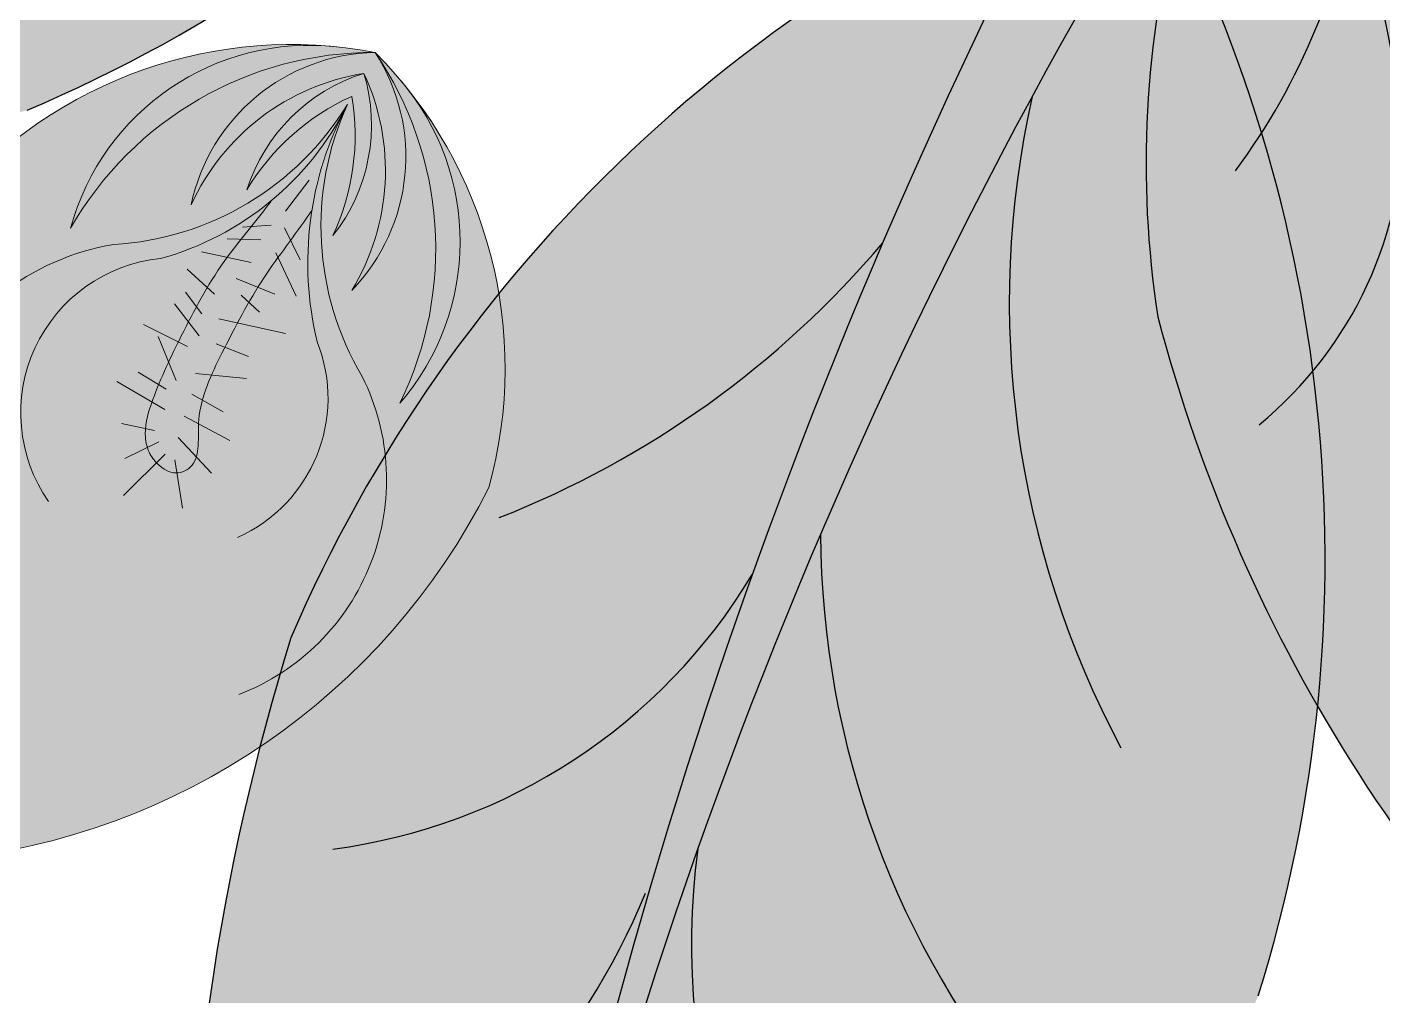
# Model space of a CAD drawing. Header units: inches. Extents: x 9636 to 21597, y -10243 to 557.
# Drawn here: x 14799.04 to 14806.45, y -8239.44 to -8234.14 of the extents above; entities that cross this region are included whole.
import ezdxf

# ---------------------------------------------------------------- set-up
doc = ezdxf.new("R2010")
doc.units = ezdxf.units.IN
doc.header["$MEASUREMENT"] = 0
doc.layers.add('MESA', color=7, linetype='Continuous')

# ---------------------------------------------------------------- blocks, each defined once
blk = doc.blocks.new('FF')
at = {"layer": 'MESA', "ltscale": 0.8}
h = blk.add_hatch(color=85, dxfattribs=at)
h.dxf.hatch_style = 1
h.set_gradient(color1=(103, 159, 96), color2=(179, 207, 175), one_color=1, tint=0.75, name='INVCURVED')
h.paths.add_polyline_path([(14799.03943126902, -8234.598250136713, 0.1995123331975758), (14803.33872472064, -8230.224931933095, 0.0967495278531692), (14792.98116048187, -8234.032084184859, -0.08665420676483183), (14803.02247230334, -8229.785195736951, 0.1924888780828612), (14797.10985267982, -8229.29987368132, 0.1586077411667837), (14791.19824007101, -8234.453330527063, 0.1586077411660197)])
h = blk.add_hatch(color=85, dxfattribs=at)
h.dxf.hatch_style = 1
h.set_gradient(color1=(103, 159, 96), color2=(52, 80, 48), one_color=1, tint=0.25)
h.paths.add_polyline_path([(14808.02910362248, -8239.007812744961, -0.09674952785286056), (14806.47104342435, -8231.582669153719, 0.007527451123012324), (14806.3269618972, -8231.501438543692, 0.01429188129494994), (14806.14040195596, -8231.75399830241, 0.08665420676455064)])
h = blk.add_hatch(color=85, dxfattribs=at)
h.dxf.hatch_style = 1
h.set_gradient(color1=(103, 159, 96), color2=(179, 207, 175), one_color=1, tint=0.75, name='INVCURVED')
h.paths.add_polyline_path([(14809.01776412689, -8234.942989287623, 0.1995123331975758), (14806.47104342435, -8231.582669153719, 0.0967495278531692), (14808.02910362249, -8239.007812744983, -0.08665420676483183), (14806.14040195596, -8231.75399830241, 0.1924888780828612), (14805.22124625886, -8235.727794076454, 0.1586077411667837), (14808.13804987149, -8240.262633623772, 0.1586077411660197)])
h = blk.add_hatch(color=85, dxfattribs=at)
h.dxf.hatch_style = 1
h.set_gradient(color1=(103, 159, 96), color2=(52, 80, 48), one_color=1, tint=0.25)
h.paths.add_polyline_path([(14801.418901775, -8243.692518523681, -0.09674952785286056), (14805.21726852186, -8233.33172920606, 0.007527451123012324), (14805.10209731028, -8233.120510206769, 0.01429188129494994), (14804.67735849703, -8233.288362413025, 0.08665420676455064)])
h = blk.add_hatch(color=85, dxfattribs=at)
h.dxf.hatch_style = 1
h.set_gradient(color1=(103, 159, 96), color2=(179, 207, 175), one_color=1, tint=0.75, name='INVCURVED')
h.paths.add_polyline_path([(14805.770273484, -8239.439431049237, 0.1995123331975758), (14805.21726852186, -8233.33172920606, 0.0967495278531692), (14801.418901775, -8243.692518523716, -0.08665420676483183), (14804.67735849703, -8233.288362413025, 0.1924888780828612), (14800.4818654029, -8237.4826974029, 0.1586077411667837), (14800.5865581265, -8245.32452885551, 0.1586077411660197)])
h = blk.add_hatch(color=7, dxfattribs=at)
h.dxf.hatch_style = 1
h.set_gradient(color1=(237, 238, 238), one_color=1, tint=1)
h.paths.add_polyline_path([(14798.59815012033, -8238.69411074049, 0.2569091805170801), (14801.56383951383, -8236.661053713386, 0.2403030205165218), (14801.11912308657, -8234.481468117434, -0.3583807301859824), (14801.07701468754, -8236.199871169138, 0.2702333190890776), (14800.94190043864, -8234.282398323863, -0.3489770048102109), (14800.81423374391, -8235.583085020895, 0.2509502793129825), (14800.88094471887, -8234.397137126381, -0.2453890551403372), (14800.71125442406, -8235.284129886368, 0.1532458537889449), (14800.81399947441, -8234.52315019355, 0.1518402250092038), (14800.24456259842, -8235.028230753129, 0.00137366511991412), (14800.2409340058, -8235.034269168847, -0.245389055139057), (14800.88094471893, -8234.397137126412, 0.2509502793127925), (14799.93556153344, -8235.116284813104, -0.3489770048638718), (14800.94190043859, -8234.282398323725, 0.2702333191166405), (14799.27736733234, -8235.243797050312, -0.358380731124288), (14800.67773736621, -8234.246979140378, 0.240303021013481), (14798.62269790263, -8235.098553501262, 0.2569091805174252)])
edge = h.paths.add_edge_path(flags=16)
edge.add_arc((14802.41322856238, -8235.433246706558), 1.839283122478438, 151.936270137191, 153.435630822956, ccw=False)
edge.add_arc((14799.33704629625, -8233.844555263617), 1.623254014835311, -28.163507189189488, -26.464591850836314, ccw=False)
edge.add_arc((14802.41322856238, -8235.433246706569), 1.839283122478438, 153.4356308226008, 170.9947034466786)
edge.add_spline(control_points=[(14800.59466073003, -8235.14818826699), (14800.59071279024, -8235.154048940743), (14800.55365531986, -8235.208632844724), (14800.51477282902, -8235.261950575199), (14800.47999762725, -8235.309394692236)], knot_values=[0.2471511740125481, 0.2471511740125481, 0.2471511740125481, 0.2471511740125481, 0.247785628570655, 0.2530743171580143, 0.2530743171580143, 0.2530743171580143, 0.2530743171580143], degree=3, periodic=0)
edge.add_spline(control_points=[(14800.47999762725, -8235.309394692236), (14800.45688482938, -8235.340927687917), (14800.43374659186, -8235.372388896143), (14800.41099318362, -8235.404026973878)], knot_values=[0.2436361292652643, 0.2436361292652643, 0.2436361292652643, 0.2436361292652643, 0.2471511740125481, 0.2471511740125481, 0.2471511740125481, 0.2471511740125481], degree=3, periodic=0)
edge.add_spline(control_points=[(14800.41099318362, -8235.404026973878), (14800.38498729428, -8235.440187549917), (14800.34749821466, -8235.49368239326), (14800.31241903561, -8235.548478721035), (14800.30141787158, -8235.566126684846)], knot_values=[0.2377304945037521, 0.2377304945037521, 0.2377304945037521, 0.2377304945037521, 0.2417479965750198, 0.2436361292652643, 0.2436361292652643, 0.2436361292652643, 0.2436361292652643], degree=3, periodic=0)
edge.add_spline(control_points=[(14800.30141787158, -8235.566126684846), (14800.28445016456, -8235.593346120777), (14800.26799213079, -8235.620871569306), (14800.25192604229, -8235.648686893168)], knot_values=[0.2348183224622999, 0.2348183224622999, 0.2348183224622999, 0.2348183224622999, 0.2377304945037521, 0.2377304945037521, 0.2377304945037521, 0.2377304945037521], degree=3, periodic=0)
edge.add_spline(control_points=[(14800.25192604229, -8235.648686893168), (14800.23047967041, -8235.68581713674), (14800.20973171228, -8235.72346391396), (14800.18940213394, -8235.761588839889)], knot_values=[0.2309309092598198, 0.2309309092598198, 0.2309309092598198, 0.2309309092598198, 0.2348183224622999, 0.2348183224622999, 0.2348183224622999, 0.2348183224622999], degree=3, periodic=0)
edge.add_spline(control_points=[(14800.18940213394, -8235.761588839889), (14800.16607809246, -8235.805329410308), (14800.1433047592, -8235.84969936206), (14800.12065923479, -8235.89464072729)], knot_values=[0.2264708961110354, 0.2264708961110354, 0.2264708961110354, 0.2264708961110354, 0.2309309092598199, 0.2309309092598199, 0.2309309092598199, 0.2309309092598199], degree=3, periodic=0)
edge.add_spline(control_points=[(14800.12065923479, -8235.89464072729), (14800.11531141089, -8235.90525379604), (14800.09023773476, -8235.95522999005), (14800.06519840257, -8236.005891749901), (14800.04737530267, -8236.046219763215)], knot_values=[0.2215260703448321, 0.2215260703448321, 0.2215260703448321, 0.2215260703448321, 0.222579318859487, 0.2264708961110354, 0.2264708961110354, 0.2264708961110354, 0.2264708961110354], degree=3, periodic=0)
edge.add_spline(control_points=[(14800.04737530267, -8236.046219763215), (14800.02741408798, -8236.091385651102), (14800.00981456653, -8236.137125031379), (14799.9971918656, -8236.183483695457)], knot_values=[0.2171676473178, 0.2171676473178, 0.2171676473178, 0.2171676473178, 0.2215260703448321, 0.2215260703448321, 0.2215260703448321, 0.2215260703448321], degree=3, periodic=0)
edge.add_spline(control_points=[(14799.9971918656, -8236.183483695457), (14799.98763695705, -8236.21857545576), (14799.97950288658, -8236.261588324569), (14799.97723801584, -8236.305152937879), (14799.97696238843, -8236.312838548025)], knot_values=[0.2131642620453263, 0.2131642620453263, 0.2131642620453263, 0.2131642620453263, 0.2164634238997696, 0.2171676473178, 0.2171676473178, 0.2171676473178, 0.2171676473178], degree=3, periodic=0)
edge.add_spline(control_points=[(14799.97696238843, -8236.312838548025), (14799.97555559378, -8236.352065688705), (14799.97824081981, -8236.411726855868), (14799.97053954714, -8236.474250656049), (14799.96476081334, -8236.493569729037)], knot_values=[0.2077773224475375, 0.2077773224475375, 0.2077773224475375, 0.2077773224475375, 0.2113716592103856, 0.2131642620453263, 0.2131642620453263, 0.2131642620453263, 0.2131642620453263], degree=3, periodic=0)
edge.add_spline(control_points=[(14799.96476081334, -8236.493569729037), (14799.95976609821, -8236.51026772369), (14799.93908311667, -8236.553850091928), (14799.88918913861, -8236.57964272865), (14799.85806438506, -8236.58117038788)], knot_values=[0.203445163018474, 0.203445163018474, 0.203445163018474, 0.203445163018474, 0.2049945578871382, 0.2077773224475375, 0.2077773224475375, 0.2077773224475375, 0.2077773224475375], degree=3, periodic=0)
edge.add_spline(control_points=[(14799.85806438506, -8236.58117038788), (14799.85617534299, -8236.581263105483), (14799.81773858906, -8236.582023742894), (14799.77871859514, -8236.55699390595), (14799.74950934402, -8236.528204012204), (14799.74706034648, -8236.52569139413)], knot_values=[0.1996944706411438, 0.1996944706411438, 0.1996944706411438, 0.1996944706411438, 0.1998633638435843, 0.2031371852270858, 0.203445163018474, 0.203445163018474, 0.203445163018474, 0.203445163018474], degree=3, periodic=0)
edge.add_spline(control_points=[(14799.74706034648, -8236.52569139413), (14799.72998876496, -8236.508176323729), (14799.71078433774, -8236.481736294654), (14799.69916830964, -8236.451273214932), (14799.69654705865, -8236.442865878358)], knot_values=[0.1967564236367511, 0.1967564236367511, 0.1967564236367511, 0.1967564236367511, 0.1989032889930779, 0.1996944706411438, 0.1996944706411438, 0.1996944706411438, 0.1996944706411438], degree=3, periodic=0)
edge.add_spline(control_points=[(14799.69654705865, -8236.442865878358), (14799.6891729562, -8236.419214361844), (14799.6844684812, -8236.383871865444), (14799.68571839876, -8236.3491932825), (14799.68649409358, -8236.339357369656)], knot_values=[0.1936429904609736, 0.1936429904609736, 0.1936429904609736, 0.1936429904609736, 0.1958687424163022, 0.1967564236367511, 0.1967564236367511, 0.1967564236367511, 0.1967564236367511], degree=3, periodic=0)
edge.add_spline(control_points=[(14799.68649409358, -8236.339357369656), (14799.69043298821, -8236.289411665208), (14799.70518421682, -8236.240791632175), (14799.72227593433, -8236.193162509315)], knot_values=[0.1891354409754396, 0.1891354409754396, 0.1891354409754396, 0.1891354409754396, 0.1936429904609736, 0.1936429904609736, 0.1936429904609736, 0.1936429904609736], degree=3, periodic=0)
edge.add_spline(control_points=[(14799.72227593433, -8236.193162509315), (14799.72383008184, -8236.188831599728), (14799.73551237358, -8236.15673801246), (14799.74791027449, -8236.125082169045), (14799.75907784863, -8236.09795459355)], knot_values=[0.1860923947748148, 0.1860923947748148, 0.1860923947748148, 0.1860923947748148, 0.186502265629451, 0.1891354409754396, 0.1891354409754396, 0.1891354409754396, 0.1891354409754396], degree=3, periodic=0)
edge.add_spline(control_points=[(14799.75907784863, -8236.09795459355), (14799.77608346744, -8236.056645603596), (14799.79410834383, -8236.01594996854), (14799.81281257873, -8235.975644339029)], knot_values=[0.1820826809719926, 0.1820826809719926, 0.1820826809719926, 0.1820826809719926, 0.1860923947748149, 0.1860923947748149, 0.1860923947748149, 0.1860923947748149], degree=3, periodic=0)
edge.add_spline(control_points=[(14799.81281257873, -8235.975644339029), (14799.83003305325, -8235.938536054739), (14799.84782937776, -8235.901758353904), (14799.86593629609, -8235.865136935388)], knot_values=[0.1783910477803653, 0.1783910477803653, 0.1783910477803653, 0.1783910477803653, 0.1820826809719925, 0.1820826809719925, 0.1820826809719925, 0.1820826809719925], degree=3, periodic=0)
edge.add_spline(control_points=[(14799.86593629609, -8235.865136935388), (14799.87141520541, -8235.854055787975), (14799.88971287198, -8235.817287208709), (14799.9082433251, -8235.780623274488), (14799.9214051854, -8235.755092174446)], knot_values=[0.1746797876871894, 0.1746797876871894, 0.1746797876871894, 0.1746797876871894, 0.175796826109966, 0.1783910477803653, 0.1783910477803653, 0.1783910477803653, 0.1783910477803653], degree=3, periodic=0)
edge.add_spline(control_points=[(14799.9214051854, -8235.755092174446), (14799.93568937272, -8235.727384008049), (14799.95021951057, -8235.699790669603), (14799.96511712882, -8235.672371419669)], knot_values=[0.171864353741853, 0.171864353741853, 0.171864353741853, 0.171864353741853, 0.1746797876871893, 0.1746797876871893, 0.1746797876871893, 0.1746797876871893], degree=3, periodic=0)
edge.add_spline(control_points=[(14799.96511712882, -8235.672371419669), (14799.98419026925, -8235.63726706969), (14800.00386575411, -8235.602448071655), (14800.02439861795, -8235.568038785872)], knot_values=[0.1682598066156458, 0.1682598066156458, 0.1682598066156458, 0.1682598066156458, 0.171864353741853, 0.171864353741853, 0.171864353741853, 0.171864353741853], degree=3, periodic=0)
edge.add_spline(control_points=[(14800.02439861795, -8235.568038785872), (14800.05314162799, -8235.519870812106), (14800.08882321929, -8235.464318909193), (14800.12777825164, -8235.410340660448), (14800.13357872901, -8235.40241832012)], knot_values=[0.1623418216133556, 0.1623418216133556, 0.1623418216133556, 0.1623418216133556, 0.1673876610569998, 0.1682598066156458, 0.1682598066156458, 0.1682598066156458, 0.1682598066156458], degree=3, periodic=0)
edge.add_spline(control_points=[(14800.13357872901, -8235.40241832012), (14800.15810847739, -8235.368915385347), (14800.18370399998, -8235.335994470814), (14800.20949558258, -8235.303532089072)], knot_values=[0.1586535887747186, 0.1586535887747186, 0.1586535887747186, 0.1586535887747186, 0.1623418216133555, 0.1623418216133555, 0.1623418216133555, 0.1623418216133555], degree=3, periodic=0)
edge.add_spline(control_points=[(14800.20949558258, -8235.303532089072), (14800.22782045347, -8235.28046762795), (14800.24624429694, -8235.257634637657), (14800.2644551771, -8235.234988827582)], knot_values=[0.1560331062850654, 0.1560331062850654, 0.1560331062850654, 0.1560331062850654, 0.1586535887747186, 0.1586535887747186, 0.1586535887747186, 0.1586535887747186], degree=3, periodic=0)
edge.add_spline(control_points=[(14800.2644551771, -8235.234988827582), (14800.29273012881, -8235.199828023673), (14800.33061923099, -8235.152456250675), (14800.36537724965, -8235.105616195764), (14800.37448695767, -8235.093022512425)], knot_values=[0.1504801710943955, 0.1504801710943955, 0.1504801710943955, 0.1504801710943955, 0.1545488385723417, 0.1560331062850654, 0.1560331062850654, 0.1560331062850654, 0.1560331062850654], degree=3, periodic=0)
edge.add_arc((14799.33704629625, -8233.844555263606), 1.623254014835311, -50.27438561601554, -28.16350718959047)
at = {"layer": 'MESA', "lineweight": 5, "ltscale": 0.8}
h = blk.add_hatch(color=83, dxfattribs=at)
h.dxf.hatch_style = 1
h.set_gradient(color1=(117, 211, 105), one_color=1, tint=1)
h.paths.add_polyline_path([(14801.07701468754, -8236.199871169138, 0.3583807301414101), (14801.1191230867, -8234.481468117603, 0.02724021252780064), (14800.94190043851, -8234.282398323674, -0.27023331912118)])
h.paths.add_polyline_path([(14800.88094471889, -8234.397137126422, -0.2509502793036039), (14800.81423374391, -8235.583085020895, 0.3489770048638718), (14800.94190043853, -8234.282398323694, 0.3489770048564635), (14799.93556153344, -8235.116284813108, -0.2509502793046178)])
h.paths.add_polyline_path([(14800.71125442406, -8235.284129886368, 0.2453890551401661), (14800.88094471887, -8234.397137126381, 0.2453890551330679), (14800.2409340058, -8235.034269168847, -0.1532458537798691), (14800.81399947442, -8234.523150193592, -0.1532458537804744)], flags=17)
h.paths.add_polyline_path([(14800.94190043859, -8234.282398323729, 0.02724021243329556), (14800.67773736239, -8234.246979140107, 0.3583807303279284), (14799.27736733234, -8235.243797050316, -0.2702333191168038)])
h = blk.add_hatch(color=95, dxfattribs=at)
h.dxf.hatch_style = 1
h.set_gradient(color1=(68, 182, 53), color2=(121, 213, 109), one_color=1, tint=0.6299999952316284, name='CYLINDER')
edge = h.paths.add_edge_path()
edge.add_spline(control_points=[(14799.68649409358, -8236.339357369656), (14799.68571839876, -8236.3491932825), (14799.6844684812, -8236.383871865444), (14799.6891729562, -8236.419214361844), (14799.69654705865, -8236.442865878358)], knot_values=[0.1936429904609736, 0.1936429904609736, 0.1936429904609736, 0.1936429904609736, 0.1945306716814224, 0.1967564236367511, 0.1967564236367511, 0.1967564236367511, 0.1967564236367511], degree=3, periodic=0)
edge.add_spline(control_points=[(14799.69654705865, -8236.442865878358), (14799.69916830964, -8236.451273214932), (14799.71078433774, -8236.481736294654), (14799.72998876496, -8236.508176323729), (14799.74706034648, -8236.52569139413)], knot_values=[0.1967564236367511, 0.1967564236367511, 0.1967564236367511, 0.1967564236367511, 0.197547605284817, 0.1996944706411439, 0.1996944706411439, 0.1996944706411439, 0.1996944706411439], degree=3, periodic=0)
edge.add_spline(control_points=[(14799.74706034648, -8236.52569139413), (14799.74950934402, -8236.528204012204), (14799.77871859514, -8236.55699390595), (14799.81773858906, -8236.582023742894), (14799.85617534299, -8236.581263105483), (14799.85806438506, -8236.58117038788)], knot_values=[0.1996944706411439, 0.1996944706411439, 0.1996944706411439, 0.1996944706411439, 0.2000024484325321, 0.2032762698160336, 0.2034451630184741, 0.2034451630184741, 0.2034451630184741, 0.2034451630184741], degree=3, periodic=0)
edge.add_spline(control_points=[(14799.85806438506, -8236.58117038788), (14799.88918913861, -8236.57964272865), (14799.93908311667, -8236.553850091928), (14799.95976609821, -8236.51026772369), (14799.96476081334, -8236.493569729037)], knot_values=[0.2034451630184741, 0.2034451630184741, 0.2034451630184741, 0.2034451630184741, 0.2062279275788734, 0.2077773224475375, 0.2077773224475375, 0.2077773224475375, 0.2077773224475375], degree=3, periodic=0)
edge.add_spline(control_points=[(14799.96476081334, -8236.493569729037), (14799.97053954714, -8236.474250656049), (14799.97824081981, -8236.411726855868), (14799.97555559378, -8236.352065688705), (14799.97696238843, -8236.312838548025)], knot_values=[0.2077773224475375, 0.2077773224475375, 0.2077773224475375, 0.2077773224475375, 0.2095699252824783, 0.2131642620453263, 0.2131642620453263, 0.2131642620453263, 0.2131642620453263], degree=3, periodic=0)
edge.add_spline(control_points=[(14799.97696238843, -8236.312838548025), (14799.97723801584, -8236.305152937879), (14799.97950288658, -8236.261588324569), (14799.98763695705, -8236.21857545576), (14799.9971918656, -8236.183483695457)], knot_values=[0.2131642620453263, 0.2131642620453263, 0.2131642620453263, 0.2131642620453263, 0.2138684854633567, 0.2171676473178, 0.2171676473178, 0.2171676473178, 0.2171676473178], degree=3, periodic=0)
edge.add_spline(control_points=[(14799.9971918656, -8236.183483695457), (14800.00981456653, -8236.137125031379), (14800.02741408798, -8236.091385651102), (14800.04737530267, -8236.046219763215)], knot_values=[0.2171676473178, 0.2171676473178, 0.2171676473178, 0.2171676473178, 0.2215260703448321, 0.2215260703448321, 0.2215260703448321, 0.2215260703448321], degree=3, periodic=0)
edge.add_spline(control_points=[(14800.04737530267, -8236.046219763215), (14800.06519840257, -8236.005891749901), (14800.09023773476, -8235.95522999005), (14800.11531141089, -8235.90525379604), (14800.12065923479, -8235.89464072729)], knot_values=[0.2215260703448321, 0.2215260703448321, 0.2215260703448321, 0.2215260703448321, 0.2254176475963806, 0.2264708961110354, 0.2264708961110354, 0.2264708961110354, 0.2264708961110354], degree=3, periodic=0)
edge.add_spline(control_points=[(14800.12065923479, -8235.89464072729), (14800.1433047592, -8235.84969936206), (14800.16607809246, -8235.805329410308), (14800.18940213394, -8235.761588839889)], knot_values=[0.2264708961110354, 0.2264708961110354, 0.2264708961110354, 0.2264708961110354, 0.2309309092598199, 0.2309309092598199, 0.2309309092598199, 0.2309309092598199], degree=3, periodic=0)
edge.add_spline(control_points=[(14800.18940213394, -8235.761588839889), (14800.20973171228, -8235.72346391396), (14800.23047967041, -8235.68581713674), (14800.25192604229, -8235.648686893168)], knot_values=[0.2309309092598199, 0.2309309092598199, 0.2309309092598199, 0.2309309092598199, 0.2348183224622999, 0.2348183224622999, 0.2348183224622999, 0.2348183224622999], degree=3, periodic=0)
edge.add_spline(control_points=[(14800.25192604229, -8235.648686893168), (14800.26799213079, -8235.620871569306), (14800.28445016456, -8235.593346120777), (14800.30141787158, -8235.566126684846)], knot_values=[0.2348183224622999, 0.2348183224622999, 0.2348183224622999, 0.2348183224622999, 0.2377304945037521, 0.2377304945037521, 0.2377304945037521, 0.2377304945037521], degree=3, periodic=0)
edge.add_spline(control_points=[(14800.30141787158, -8235.566126684846), (14800.31241903561, -8235.548478721035), (14800.34749821466, -8235.49368239326), (14800.38498729428, -8235.440187549917), (14800.41099318362, -8235.404026973878)], knot_values=[0.2377304945037521, 0.2377304945037521, 0.2377304945037521, 0.2377304945037521, 0.2396186271939966, 0.2436361292652643, 0.2436361292652643, 0.2436361292652643, 0.2436361292652643], degree=3, periodic=0)
edge.add_spline(control_points=[(14800.41099318362, -8235.404026973878), (14800.43374659186, -8235.372388896143), (14800.45688482938, -8235.340927687917), (14800.47999762725, -8235.309394692236)], knot_values=[0.2436361292652643, 0.2436361292652643, 0.2436361292652643, 0.2436361292652643, 0.2471511740125481, 0.2471511740125481, 0.2471511740125481, 0.2471511740125481], degree=3, periodic=0)
edge.add_spline(control_points=[(14800.47999762725, -8235.309394692236), (14800.51477282902, -8235.261950575199), (14800.55365531986, -8235.208632844724), (14800.59071279024, -8235.154048940743), (14800.59466073003, -8235.14818826699)], knot_values=[0.2471511740125481, 0.2471511740125481, 0.2471511740125481, 0.2471511740125481, 0.2524398625999075, 0.2530743171580144, 0.2530743171580144, 0.2530743171580144, 0.2530743171580144], degree=3, periodic=0)
edge.add_arc((14802.20307857684, -8235.367153165485), 1.623254014835311, 153.535408142345, 172.2475924804058, ccw=False)
edge.add_arc((14799.33704629625, -8233.844555263606), 1.623254014835311, -50.27438561631351, -29.494926080906623, ccw=False)
edge.add_spline(control_points=[(14800.37448695767, -8235.093022512425), (14800.36537724965, -8235.105616195764), (14800.33061923099, -8235.152456250675), (14800.29273012881, -8235.199828023673), (14800.2644551771, -8235.234988827582)], knot_values=[0.1504801710943955, 0.1504801710943955, 0.1504801710943955, 0.1504801710943955, 0.1519644388071193, 0.1560331062850654, 0.1560331062850654, 0.1560331062850654, 0.1560331062850654], degree=3, periodic=0)
edge.add_spline(control_points=[(14800.2644551771, -8235.234988827582), (14800.24624429694, -8235.257634637657), (14800.22782045347, -8235.28046762795), (14800.20949558258, -8235.303532089072)], knot_values=[0.1560331062850654, 0.1560331062850654, 0.1560331062850654, 0.1560331062850654, 0.1586535887747186, 0.1586535887747186, 0.1586535887747186, 0.1586535887747186], degree=3, periodic=0)
edge.add_spline(control_points=[(14800.20949558258, -8235.303532089072), (14800.18370399998, -8235.335994470814), (14800.15810847739, -8235.368915385347), (14800.13357872901, -8235.40241832012)], knot_values=[0.1586535887747186, 0.1586535887747186, 0.1586535887747186, 0.1586535887747186, 0.1623418216133556, 0.1623418216133556, 0.1623418216133556, 0.1623418216133556], degree=3, periodic=0)
edge.add_spline(control_points=[(14800.13357872901, -8235.40241832012), (14800.12777825164, -8235.410340660448), (14800.08882321929, -8235.464318909193), (14800.05314162799, -8235.519870812106), (14800.02439861795, -8235.568038785872)], knot_values=[0.1623418216133556, 0.1623418216133556, 0.1623418216133556, 0.1623418216133556, 0.1632139671720015, 0.1682598066156458, 0.1682598066156458, 0.1682598066156458, 0.1682598066156458], degree=3, periodic=0)
edge.add_spline(control_points=[(14800.02439861795, -8235.568038785872), (14800.00386575411, -8235.602448071655), (14799.98419026925, -8235.63726706969), (14799.96511712882, -8235.672371419669)], knot_values=[0.1682598066156458, 0.1682598066156458, 0.1682598066156458, 0.1682598066156458, 0.171864353741853, 0.171864353741853, 0.171864353741853, 0.171864353741853], degree=3, periodic=0)
edge.add_spline(control_points=[(14799.96511712882, -8235.672371419669), (14799.95021951057, -8235.699790669603), (14799.93568937272, -8235.727384008049), (14799.9214051854, -8235.755092174446)], knot_values=[0.171864353741853, 0.171864353741853, 0.171864353741853, 0.171864353741853, 0.1746797876871894, 0.1746797876871894, 0.1746797876871894, 0.1746797876871894], degree=3, periodic=0)
edge.add_spline(control_points=[(14799.9214051854, -8235.755092174446), (14799.9082433251, -8235.780623274488), (14799.88971287198, -8235.817287208709), (14799.87141520541, -8235.854055787975), (14799.86593629609, -8235.865136935388)], knot_values=[0.1746797876871894, 0.1746797876871894, 0.1746797876871894, 0.1746797876871894, 0.1772740093575887, 0.1783910477803653, 0.1783910477803653, 0.1783910477803653, 0.1783910477803653], degree=3, periodic=0)
edge.add_spline(control_points=[(14799.86593629609, -8235.865136935388), (14799.84782937776, -8235.901758353904), (14799.83003305325, -8235.938536054739), (14799.81281257873, -8235.975644339029)], knot_values=[0.1783910477803653, 0.1783910477803653, 0.1783910477803653, 0.1783910477803653, 0.1820826809719925, 0.1820826809719925, 0.1820826809719925, 0.1820826809719925], degree=3, periodic=0)
edge.add_spline(control_points=[(14799.81281257873, -8235.975644339029), (14799.79410834383, -8236.01594996854), (14799.77608346744, -8236.056645603596), (14799.75907784863, -8236.09795459355)], knot_values=[0.1820826809719925, 0.1820826809719925, 0.1820826809719925, 0.1820826809719925, 0.1860923947748148, 0.1860923947748148, 0.1860923947748148, 0.1860923947748148], degree=3, periodic=0)
edge.add_spline(control_points=[(14799.75907784863, -8236.09795459355), (14799.74791027449, -8236.125082169045), (14799.73551237358, -8236.15673801246), (14799.72383008184, -8236.188831599728), (14799.72227593433, -8236.193162509315)], knot_values=[0.1860923947748148, 0.1860923947748148, 0.1860923947748148, 0.1860923947748148, 0.1887255701208035, 0.1891354409754396, 0.1891354409754396, 0.1891354409754396, 0.1891354409754396], degree=3, periodic=0)
edge.add_spline(control_points=[(14799.72227593433, -8236.193162509315), (14799.70518421682, -8236.240791632175), (14799.69043298821, -8236.289411665208), (14799.68649409358, -8236.339357369656)], knot_values=[0.1891354409754396, 0.1891354409754396, 0.1891354409754396, 0.1891354409754396, 0.1936429904609736, 0.1936429904609736, 0.1936429904609736, 0.1936429904609736], degree=3, periodic=0)
at = {"layer": 'MESA', "lineweight": 9, "ltscale": 0.8}
for p, q in [((14800.45135031609, -8235.149784445492), (14800.580958278, -8234.980475998034)), ((14800.37389004366, -8235.227720672652), (14800.21691556999, -8235.238146187208)), ((14800.44622042942, -8235.240884102817), (14800.53299446004, -8235.41688863744)), ((14800.31779082763, -8235.306170092419), (14800.13269416794, -8235.301661255426)), ((14800.26442310306, -8235.43055269006), (14799.99257309712, -8235.372099059214)), ((14800.39862378954, -8235.37798542141), (14800.51095387399, -8235.614476374089)), ((14800.06357415576, -8235.604378319395), (14799.91517610376, -8235.466723132336)), ((14800.18185338036, -8235.51790074178), (14800.39407268223, -8235.603498697028)), ((14799.99421420477, -8235.711639408886), (14799.9060159654, -8235.592611382886)), ((14799.97930043402, -8235.831090805521), (14799.84612396364, -8235.656271115133)), ((14800.21046068296, -8235.610005278751), (14800.30930256709, -8235.702211489259)), ((14800.08700149345, -8235.738993510286), (14800.45119650477, -8235.819355374048)), ((14799.91707354785, -8235.890778408866), (14799.67506649009, -8235.76943012868)), ((14799.85347356251, -8236.076451005705), (14799.75591562391, -8235.834585471022)), ((14800.07273163858, -8235.876043802238), (14800.24910280655, -8235.944479560547)), ((14799.79925883655, -8236.12234060502), (14799.64738095172, -8236.030165274518)), ((14799.95983265415, -8236.037936321267), (14800.23963016441, -8236.064411261981)), ((14799.79236654896, -8236.234024774067), (14799.53002393226, -8236.081081137958)), ((14799.93913242925, -8236.150703872023), (14800.1112931612, -8236.247904236889)), ((14799.73580751311, -8236.349859745045), (14799.55622209116, -8236.31161308655)), ((14799.89826150115, -8236.271028200834), (14800.14819667851, -8236.403807855559)), ((14799.8652705521, -8236.386878849406), (14800.04719872082, -8236.58197408803)), ((14799.79400350846, -8236.479221478552), (14799.56645162454, -8236.704479351893)), ((14799.76027272569, -8236.411763776836), (14799.57433825121, -8236.502511401308)), ((14799.84626607017, -8236.509138377149), (14799.88954017202, -8236.77333886707))]:
    blk.add_line(p, q, dxfattribs=at)
at = {"layer": 'MESA', "ltscale": 0.8}
for centre, radius, start, end in [((14795.92720087556, -8227.238778815703), 7.990481596672286, 292.9229073647394, 339.7802929808975), ((14810.65066815445, -8234.890442046659), 5.493612704050534, 141.9099740510106, 188.7673596671673), ((14803.7013429228, -8236.326985719232), 5.493612704050534, 14.59164759438553, 61.44903321054196), ((14827.85508284633, -8229.97286023884), 21.78760700426947, 184.6891660364783, 204.4993616346017), ((14807.82527427536, -8240.632640621214), 7.990481596672286, 109.9257808048442, 156.7831664210014), ((14798.14512288642, -8237.050943136164), 7.990481596672286, 342.6074543482173, 29.46483996437313), ((14832.83904333011, -8247.820596640559), 31.69016131675633, 152.7049727903108, 172.5151683884339), ((14802.73756707639, -8232.772551691583), 3.621043456957308, 323.4322983131489, 351.7855629175803), ((14829.83968085027, -8248.235200369862), 28.78153299601394, 148.8142894120112, 170.9188494947433), ((14809.55882897612, -8235.651571018945), 5.149423105894036, 167.3364515944003, 208.1773191789547), ((14804.39772023818, -8234.642342665884), 2.168727903706627, 309.4170615593567, 0.9142496873792476), ((14799.694551095, -8231.923309799411), 5.266822155525183, 291.4481050669814, 319.8013696714136), ((14813.64771785587, -8233.513359326605), 8.712585427786642, 194.7241163494481, 230.7740390243144), ((14808.27461305654, -8236.893381954906), 4.897047736877401, 180.2587270391527, 220.1492170990711), ((14800.30214339527, -8235.509105275247), 3.154423388816684, 277.4328683131879, 328.9300564412099), ((14812.58368524187, -8241.242746091459), 12.6724902665297, 162.7399231032778, 198.789845778144), ((14806.81491043243, -8239.164070497643), 4.142934166470387, 172.6965853169634, 222.8863824720977), ((14798.79967991743, -8237.393473119626), 3.912253001405306, 298.4979914713493, 337.7063407949586)]:
    blk.add_arc(centre, radius, start, end, dxfattribs=at)
at = {"layer": 'MESA', "lineweight": 9, "ltscale": 0.8}
for centre, radius, start, end in [((14800.4849967131, -8236.68727501067), 2.447895605193939, 79.24255822941812, 139.5326050882531), ((14799.20488284974, -8236.007206368136), 2.447895605193939, 344.5078769730521, 44.79792383188498), ((14799.41985695881, -8233.727838932466), 1.607365752450582, 273.309245950548, 328.4889403043072), ((14799.33704629625, -8233.844555263606), 1.623254014835659, 285.3905108289702, 333.5354081351266), ((14802.41322856238, -8235.433246706572), 1.839283122480511, 151.9362701487502, 193.5815671544555), ((14802.25343903263, -8235.233197455338), 1.607365752450305, 155.5515417570046, 210.7312361108153), ((14799.73618860718, -8236.67485387391), 1.360816399643587, 99.45504077445554, 213.7524489033652), ((14799.85197993512, -8236.2528584059), 0.84744614881838, 95.69725892281893, 214.8617043931035), ((14799.85206144182, -8236.17298624488), 0.8323297560484005, 293.9914240255593, 21.70522657208877), ((14799.74596962585, -8236.61720841576), 1.258579028275155, 290.9648328344713, 26.55358689470164), ((14798.23319151116, -8234.982128733713), 3.729880052365993, 275.6152205778507, 333.2480770615362)]:
    blk.add_arc(centre, radius, start, end, dxfattribs=at)
at = {"layer": 'MESA', "color": 62, "lineweight": 5, "ltscale": 0.8}
for centre, radius, start, end in [((14800.5836046446, -8235.596794821562), 1.353093988770961, 83.65523487663862, 164.8776008241844), ((14800.93409881556, -8236.190548268281), 1.908165893264191, 89.76574294737378, 150.2538800127943), ((14800.96335843626, -8235.332464925874), 1.050285825198333, 91.17067013677065, 168.1219214202836), ((14800.05975913898, -8234.852422044463), 1.050285825198333, 315.9185606410212, 32.86981192453261), ((14799.36509391686, -8235.357004423366), 1.908165893264191, 333.7866020485106, 34.27473911393117), ((14801.07956002124, -8235.639203206936), 1.257845851722319, 99.08509220860292, 155.4349971226154), ((14801.17095702784, -8235.32847697644), 0.9754491558091835, 107.2962004425611, 162.4455114356856), ((14799.94685449085, -8234.678164707757), 0.9754491558091835, 321.5949706256201, 16.74428161874267), ((14799.74053568245, -8234.927837999147), 1.257845851722319, 328.6054849386887, 24.9553898527014), ((14800.05330222814, -8235.315068285492), 1.353093988770961, 319.1628812371202, 40.38524718466726), ((14801.34170689056, -8235.69163394341), 1.282119101587323, 114.3047560593877, 149.1549953688833), ((14799.55034517234, -8234.739961622006), 1.282119101587323, 334.8854866924214, 9.735726001915955)]:
    blk.add_arc(centre, radius, start, end, dxfattribs=at)
blk.add_open_spline([(14800.37448695767, -8235.093022512425), (14800.36537724965, -8235.105616195764), (14800.28567138124, -8235.213028165652), (14800.08331300955, -8235.44492265038), (14799.89263962134, -8235.804887428638), (14799.74370845522, -8236.117610426065), (14799.67433065233, -8236.33659720886), (14799.69685083747, -8236.465219075022), (14799.75638387271, -8236.542667033897), (14799.84668883219, -8236.600594219006), (14799.95939361548, -8236.545163447148), (14799.98041045036, -8236.420605395753), (14799.96600809079, -8236.209409450496), (14800.11784383141, -8235.895096665416), (14800.31413961058, -8235.519483611433), (14800.50652879873, -8235.278047984984), (14800.59071279024, -8235.154048940743), (14800.59466073003, -8235.14818826699)], degree=3, knots=[0.1504801710943955, 0.1504801710943955, 0.1504801710943955, 0.1504801710943955, 0.1519644388071193, 0.1632139671720015, 0.1772740093575887, 0.1887255701208035, 0.1945306716814224, 0.197547605284817, 0.2000024484325321, 0.2032762698160336, 0.2062279275788734, 0.2095699252824783, 0.2138684854633567, 0.2254176475963806, 0.2396186271939966, 0.2524398625999075, 0.2530743171580144, 0.2530743171580144, 0.2530743171580144, 0.2530743171580144], dxfattribs=at)

msp = doc.modelspace()

# ---------------------------------------------------------------- block references
at = {"color": 18, "true_color": 0x000000}
msp.add_blockref('FF', (0, 0), dxfattribs=at)

doc.saveas('drawing.dxf')
